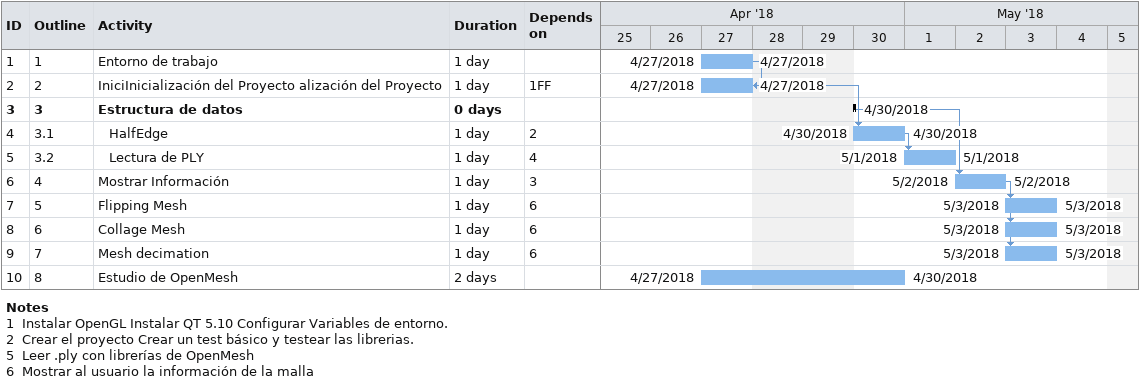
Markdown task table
| ID | WBS | Task | Duration | Start | Finish | Predecessors |
|---|---|---|---|---|---|---|
| 1 | 1 | Entorno de trabajo | 1d | 2018-04-27 | 2018-04-27 |  |
| 2 | 2 | IniciInicialización del Proyecto alización del Proyecto | 1d | 2018-04-27 | 2018-04-27 | 1FF |
| 3 | 3 | **Estructura de datos** | 0d | 2018-04-30 | 2018-04-30 |  |
| 4 | 3.1 | HalfEdge | 1d | 2018-04-30 | 2018-04-30 | 2 |
| 5 | 3.2 | Lectura de PLY | 1d | 2018-05-01 | 2018-05-01 | 4 |
| 6 | 4 | Mostrar Información | 1d | 2018-05-02 | 2018-05-02 | 3 |
| 7 | 5 | Flipping Mesh | 1d | 2018-05-03 | 2018-05-03 | 6 |
| 8 | 6 | Collage Mesh | 1d | 2018-05-03 | 2018-05-03 | 6 |
| 9 | 7 | Mesh decimation | 1d | 2018-05-03 | 2018-05-03 | 6 |
| 10 | 8 | Estudio de OpenMesh | 2d | 2018-04-27 | 2018-04-30 |  |

Notes
- 1: Instalar OpenGL Instalar QT 5.10 Configurar Variables de entorno.
- 2: Crear el proyecto Crear un test básico y testear las librerias.
- 5: Leer .ply con librerías de OpenMesh
- 6: Mostrar al usuario la información de la malla
